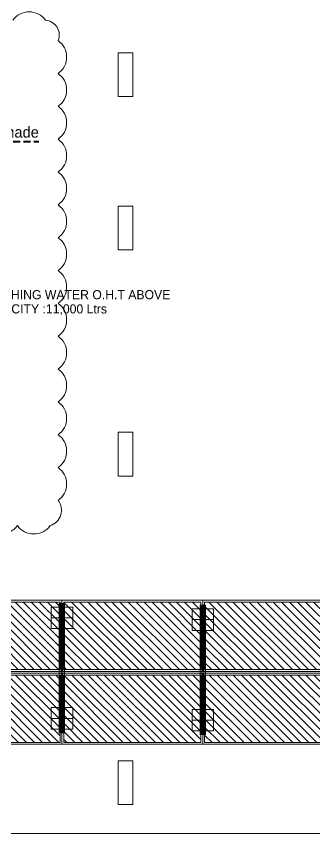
# Model space of a CAD drawing. Header units: inches. Extents: x 13 to 21264, y -72369 to -55.
# Drawn here: x 14640.3 to 14803.7, y -72093.6 to -71645.6 of the extents above; entities that cross this region are included whole.
import ezdxf

# ---------------------------------------------------------------- set-up
doc = ezdxf.new("R2010")
doc.units = ezdxf.units.IN
doc.header["$LTSCALE"] = 15
doc.header["$MEASUREMENT"] = 0
doc.linetypes.add('HIDDEN', pattern=[0.375, 0.25, -0.125])
doc.layers.get('0').update_dxf_attribs({"linetype": 'CONTINUOUS', "lineweight": 13})
for name, color, linetype, lineweight in [('A-Wall', 7, 'CONTINUOUS', 40), ('parapet wall', 4, 'CONTINUOUS', 13), ('TEXT', 4, 'CONTINUOUS', 13), ('TYPICAL COL ELEVATION', 8, 'CONTINUOUS', 40)]:
    doc.layers.add(name, color=color, linetype=linetype, lineweight=lineweight)
doc.layers.add('EL-Lighting', color=7, linetype='CONTINUOUS')
doc.layers.add('REVISION - 2', color=7, linetype='CONTINUOUS', lineweight=13, true_color=0x1a6600)
doc.styles.add('rob', font='')
doc.styles.add('RS', font='', dxfattribs={"width": 0.8})
doc.styles.get('rob').set_extended_font_data('Century Gothic')
doc.styles.get('RS').set_extended_font_data('Century Gothic')
doc.dimstyles.new('WORKING DIM-altura', dxfattribs={"dimscale": 0, "dimtxt": 6, "dimasz": 1.5, "dimexe": 0, "dimexo": 0, "dimgap": 2, "dimtad": 1, "dimzin": 3, "dimdsep": 46, "dimlunit": 4, "dimtxsty": 'RS', "dimblk1": 'CUT-15', "dimblk2": 'CUT-15', "dimsah": 1, "dimcen": 0, "dimclrd": 49, "dimclre": 109, "dimclrt": 41, "dimadec": 0, "dimazin": 0, "dimtfac": 0.75, "dimtix": 1, "dimtofl": 0, "dimtmove": 2, "dimatfit": 2, "dimldrblk": 'CUT-15', "dimfxl": 1, "dimtolj": 1, "dimtzin": 3, "dimlwd": -1, "dimlwe": -1, "dimarcsym": 0})

# ---------------------------------------------------------------- blocks, each defined once
blk = doc.blocks.new('CUT-15')
h = blk.add_hatch(color=256)
h.dxf.hatch_style = 1
edge = h.paths.add_edge_path()
edge.add_arc((0, 0), 0.638, -180, 180)
for p, q in [((0, -1.509), (0, 1.509)), ((1.509, 0), (-1.509, 0))]:
    blk.add_line(p, q)
blk.add_circle((0, 0), 0.638)
blk = doc.blocks.new('Waaree-325 Wp')
at = {"linetype": 'ByBlock', "true_color": 0xf8d731}
h = blk.add_hatch(dxfattribs=at)
h.set_pattern_fill('ANSI31', color=40, scale=25)
h.set_pattern_definition([(45, (-1275.805, 28322.5938), (-2.2097087, 2.2097087), [])])
h.paths.add_polyline_path([(1, 1), (37.96875, 1), (37.96875, 76.171875), (1, 76.171875)])
at = {"color": 40, "linetype": 'ByBlock', "true_color": 0xf8d731}
for p, q in [((0, 77.171875), (0, 0)), ((0, 77.171875), (38.96875, 77.171875)), ((1, 76.171875), (1, 1)), ((1, 76.171875), (37.96875, 76.171875)), ((37.96875, 76.171875), (37.96875, 1)), ((38.96875, 77.171875), (38.96875, 0)), ((38.96875, 0), (0, 0)), ((37.96875, 1), (1, 1))]:
    blk.add_line(p, q, dxfattribs=at)

msp = doc.modelspace()

# ---------------------------------------------------------------- linework, layer by layer
at = {"layer": 'EL-Lighting', "lineweight": 0}
for p, q in [((14664.781, -72038.305, 0), (14664.781, -71967.439, 0)), ((14664.781, -71967.439, 0), (14665.273, -71967.439, 0)), ((14665.273, -71969.408, 0), (14665.273, -71981.219, 0)), ((14665.765, -71967.439, 0), (14665.765, -72038.305, 0)), ((14666.749, -71967.439, 0), (14666.749, -71975.313, 0)), ((14741.937, -72039.305, 0), (14741.937, -71968.439, 0)), ((14741.937, -71968.439, 0), (14742.429, -71968.439, 0)), ((14742.429, -71970.408, 0), (14742.429, -71982.219, 0)), ((14742.921, -71968.439, 0), (14742.921, -72039.305, 0)), ((14743.905, -71968.439, 0), (14743.905, -71976.313, 0)), ((14671.178, -71975.313, 0), (14659.367, -71975.313, 0)), ((14666.749, -71975.313, 0), (14663.797, -71975.313, 0)), ((14748.334, -71976.313, 0), (14736.523, -71976.313, 0)), ((14743.905, -71976.313, 0), (14740.953, -71976.313, 0)), ((14665.273, -72024.526, 0), (14665.273, -72036.337, 0)), ((14742.429, -72025.526, 0), (14742.429, -72037.337, 0)), ((14671.178, -72030.431, 0), (14659.367, -72030.431, 0)), ((14666.749, -72030.431, 0), (14663.797, -72030.431, 0)), ((14666.749, -72038.305, 0), (14666.749, -72030.431, 0)), ((14748.334, -72031.431, 0), (14736.523, -72031.431, 0)), ((14743.905, -72031.431, 0), (14740.953, -72031.431, 0)), ((14743.905, -72039.305, 0), (14743.905, -72031.431, 0))]:
    msp.add_line(p, q, dxfattribs=at)
at = {"layer": 'EL-Lighting', "lineweight": 0, "elevation": 0}
for points in [[(14659.367, -71969.408), (14671.178, -71969.408), (14671.178, -71981.219), (14659.367, -71981.219)], [(14663.797, -71967.439), (14666.749, -71967.439), (14666.749, -72038.305), (14663.797, -72038.305)], [(14736.523, -71970.408), (14748.334, -71970.408), (14748.334, -71982.219), (14736.523, -71982.219)], [(14740.953, -71968.439), (14743.905, -71968.439), (14743.905, -72039.305), (14740.953, -72039.305)], [(14659.367, -72024.526), (14671.178, -72024.526), (14671.178, -72036.337), (14659.367, -72036.337)], [(14736.523, -72025.526), (14748.334, -72025.526), (14748.334, -72037.337), (14736.523, -72037.337)]]:
    msp.add_lwpolyline(points, close=True, dxfattribs=at)
at = {"layer": 'parapet wall', "lineweight": 0, "ltscale": 3, "elevation": -0.009}
msp.add_lwpolyline([(15765.033, -71897.635), (15765.035, -72093.636), (15697.034, -72093.636), (14560.035, -72093.636), (14560.035, -71949.635), (14636.035, -71949.635), (14636.035, -71853.635), (14584.034, -71853.635), (14584.034, -71853.635), (14584.034, -71853.635), (14584.034, -71853.635)], dxfattribs=at)
at = {"layer": 'REVISION - 2', "color": 222, "lineweight": 0, "ltscale": 3, "true_color": 0xb8008a, "elevation": -0.022}
msp.add_lwpolyline([(14638.291, -71647.817, -0.5205671), (14656.291, -71647.817, -0.5205671), (14663.148, -71658.959, -0.5205671), (14663.148, -71676.959, -0.5205671), (14663.148, -71694.959, -0.5205671), (14663.148, -71712.959, -0.5205671), (14663.148, -71730.959, -0.5205671), (14663.148, -71748.959, -0.5205671), (14663.148, -71766.959, -0.5205671), (14663.148, -71784.959, -0.5205671), (14663.148, -71802.959, -0.5205671), (14663.148, -71820.959, -0.5205671), (14663.148, -71838.959, -0.5205671), (14663.148, -71856.959, -0.5205671), (14663.148, -71874.959, -0.5205671), (14663.148, -71892.959, -0.5205671), (14663.148, -71910.959, -0.5205671), (14658.88, -71924.691, -0.5205671), (14640.88, -71924.691, -0.5205671), (14622.88, -71924.691, -0.5205671)], format="xyb", dxfattribs=at)
at = {"layer": 'TYPICAL COL ELEVATION', "lineweight": 0, "ltscale": 3, "elevation": -0.009}
for points in [[(14696.034, -71665.634), (14704.034, -71665.634), (14704.034, -71689.634), (14696.034, -71689.634)], [(14696.034, -71749.634), (14704.034, -71749.634), (14704.034, -71773.634), (14696.034, -71773.634)], [(14696.034, -71873.635), (14704.034, -71873.635), (14704.034, -71897.635), (14696.034, -71897.635)], [(14696.034, -72053.635), (14704.034, -72053.635), (14704.034, -72077.635), (14696.034, -72077.635)]]:
    msp.add_lwpolyline(points, close=True, dxfattribs=at)

# ---------------------------------------------------------------- block references
at = {"linetype": 'ByBlock', "lineweight": 0, "rotation": 270}
for p in [(14588.085, -71965.727, 0), (14665.257, -71965.727, 0), (14742.429, -71965.727, 0), (14588.085, -72005.696, 0), (14665.257, -72005.696, 0), (14742.429, -72005.696, 0)]:
    msp.add_blockref('Waaree-325 Wp', p, dxfattribs=at)

# ---------------------------------------------------------------- texts
at = {"layer": 'REVISION - 2', "color": 222, "lineweight": 0, "ltscale": 3, "true_color": 0xb8008a, "style": 'rob'}
for s, p in [('FLUSHING WATER O.H.T ABOVE', (14620.241, -71800.695, -5027975.24)), ('CAPACITY :11,000 Ltrs', (14619.323, -71808.482, -0.03))]:
    msp.add_text(s, height=5, dxfattribs=at).set_placement(p)
at = {"layer": 'TEXT', "lineweight": 0, "style": 'rob'}
msp.add_text('Sunshade', height=6, dxfattribs=at).set_placement((14616.484, -71712.112, -0.041))

# ---------------------------------------------------------------- leaders
at = {"layer": 'A-Wall', "color": 1, "linetype": 'HIDDEN', "lineweight": 0}
msp.add_leader([(14602.034, -71725.015, -0.017), (14610.465, -71714.164, -0.017), (14652.579, -71714.164, -0.017)], dimstyle='WORKING DIM-altura', override={"dimscale": 1, "dimasz": 6, "dimtad": 0, "dimfxl": 0, "dimfxlon": 1, "dimarcsym": 2}, dxfattribs=at)

doc.saveas('drawing.dxf')
